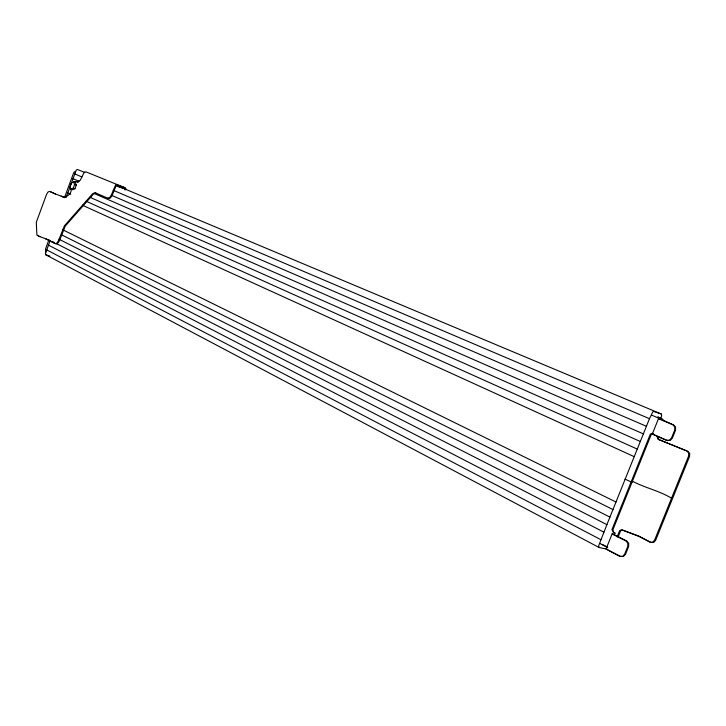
<?xml version="1.0" encoding="UTF-8"?>
<svg xmlns="http://www.w3.org/2000/svg" width="726" height="726" viewBox="0 0 726 726"><rect width="100%" height="100%" fill="white"/><g stroke="black" fill="none" stroke-linecap="round" stroke-linejoin="round"><path stroke-width="1.09" d="M657.275 437.197L657.956 439.275L686.95 451.018L688.702 453.124L688.529 456.237L654.643 540.008L652.665 542.222L650.069 542.204L639.179 536.487L621.501 529.78L619.65 530.642L617.136 536.868M658.183 437.479L658.854 439.557L687.939 451.345L689.7 453.441L689.528 456.554L655.651 540.271L653.681 542.485L651.086 542.467L638.599 536.006L622.427 529.998L620.576 530.86L618.071 537.086M71.348 189.686C71.166 193.615 67.572 196.682 63.915 197.336L61.973 196.456M70.985 189.187L73.253 188.098L74.578 184.504L73.635 181.999L71.357 183.088L70.041 186.682L70.985 189.187L72.691 189.785L74.959 188.706L76.294 185.103L75.341 182.607L73.635 181.999M48.996 239.616L45.511 249.063L45.82 252.049M64.523 197.554L73.471 173.314L74.451 171.808L75.577 171.454M50.185 240.633L45.384 253.646L45.874 254.844L599.014 547.458L607 549.183M66.12 197.481L76.221 170.111L77.401 169.457L84.851 172.498M612.181 533.764L606.038 549.01L619.695 556.298L622.545 556.388L624.641 554.174L627.754 546.46L627.854 543.239L625.903 540.906L612.508 534.136L612.181 533.764L613.806 532.594L611.918 529.671L650.342 434.148L652.565 433.331M658.491 418.648L672.748 424.701L674.781 426.888L674.699 430.082L671.55 437.878L669.408 440.192L666.468 440.274L652.293 434.066L658.491 418.648L659.707 418.53L658.709 418.067M660.524 418.693L661.667 415.862L661.368 414.047L118.892 186.464M599.014 547.458L598.669 545.743L606.9 524.644L56.12 243.428M606.9 524.644L609.922 517.112L58.888 239.172M609.922 517.112L612.953 509.57L61.683 234.906M612.953 509.57L615.984 502.029L62.436 229.625M615.984 502.029L634.215 456.663L82.328 205.168M634.215 456.663L637.265 449.076L86.194 201.256M637.265 449.076L640.314 441.49L90.06 197.327M640.314 441.49L643.372 433.894L93.944 193.379M643.372 433.894L649.48 418.693L113.211 190.294M649.48 418.693L652.856 411.742L653.672 411.47L661.368 414.047M653.155 433.476L651.258 434.438L612.853 529.889L613.497 532.04L615.358 533.256L613.751 534.436L626.747 541.061L628.698 543.393L628.598 546.624L625.485 554.328L623.398 556.543L620.539 556.443L609.268 550.698M73.871 182.108L75.631 181.473L78.354 182.19M107.666 198.216L109.599 197.663L111.269 195.176L115.606 185.012L117.013 184.858L124.981 187.744L125.952 188.751M652.293 434.066L653.554 433.812M95.877 192.998L93.572 193.933L65.258 226.085L59.323 241.023L57.381 243.7L55.966 243.845L45.429 238.7M76.539 181.736L77.528 181.899L80.268 180.257L83.726 173.242L84.715 172.053L86.104 171.917L124.981 187.744M632.01 482.273L625.013 479.142M672.557 498.499L671.55 498.208C659.208 490.731 644.924 487.89 632.273 481.129M45.874 254.844L49.922 256.106M73.253 188.098L74.959 188.706M74.578 184.504L76.294 185.103M39.023 236.358L46.264 238.972L55.131 243.582L56.537 243.437L58.479 240.751L64.423 225.813L92.728 193.633L95.042 192.699L108.519 198.516L110.443 197.962L112.113 195.476L115.951 185.956L124.618 188.733L125.081 190.021M61.973 196.401L53.724 193.343M55.566 194.014L49.577 191.401L48.025 192L46.564 194.396L36.3 222.274L36.881 235.079L39.866 236.631M61.138 196.12L64.75 197.626M657.865 416.969L661.967 418.702L663.8 420.771M657.992 417.105L661.059 418.403L662.902 420.481M651.621 415.072L673.556 424.955L675.588 427.142L675.507 430.337L672.367 438.123L670.225 440.437L667.285 440.519L653.881 434.711M74.606 173.85L81.911 176.963M72.854 178.614L79.098 181.309M111.368 195.249L646.421 426.298M69.333 188.134L71.411 189.05M67.582 192.889L70.685 194.287M38.859 236.231L37.725 235.342M50.412 191.691L53.833 193.316M52.081 241.359L54.096 242.393M48.315 245.061L603.878 532.167M46.573 249.798L600.856 539.681M602.135 544.337L607.072 546.923M600.003 543.502L607.726 547.703M607.608 549.691L608.324 550.217"/></g></svg>
